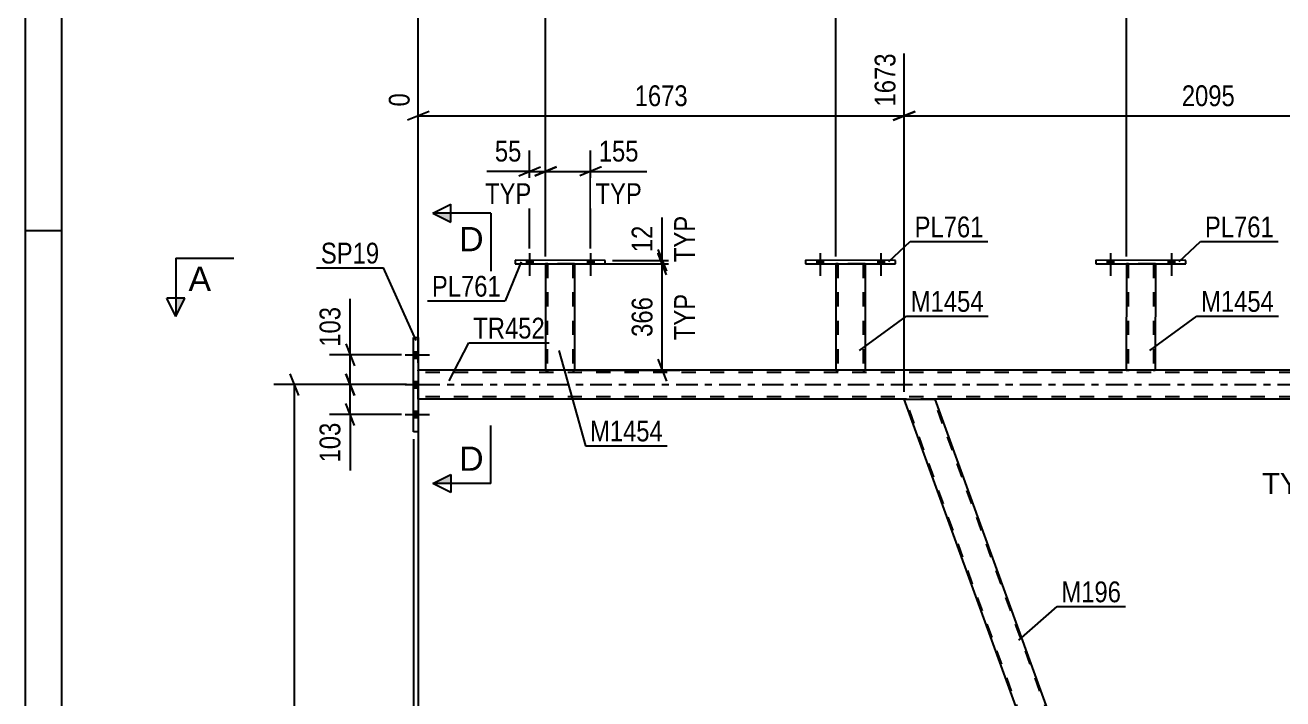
# Model space of a CAD drawing. Header units: millimetres. Extents: x 0 to 841, y 0 to 594.
# Drawn here: x 0 to 173.3, y 382.6 to 475.3 of the extents above; entities that cross this region are included whole.
import ezdxf

# ---------------------------------------------------------------- set-up
doc = ezdxf.new("R2010")
doc.units = ezdxf.units.MM
doc.linetypes.add('DXK_LINE_DOT2', pattern=[3.9198, 1.9599, -1.9599])
doc.linetypes.add('DXK_LINE_DOT3', pattern=[5.9187, 2.979, -0.9799, 0.9799, -0.9799])
doc.styles.add('Arial', font='ARIAL.TTF', dxfattribs={"height": 0.2})
doc.styles.add('Arial Narrow', font='ARIALN.TTF', dxfattribs={"height": 0.2})

# ---------------------------------------------------------------- blocks, each defined once
blk = doc.blocks.new('Unknown-318889209-1133')
at = {"color": 5, "linetype": 'Continuous'}
for p, q in [((0, 594), (0, 0)), ((5, 589), (5, 5)), ((5, 447), (0, 447))]:
    blk.add_line(p, q, dxfattribs=at)
blk = doc.blocks.new('Part-318889209-3232 - 3132')
at = {"color": 2, "linetype": 'Continuous'}
for p, q in [((67.5, 442.93), (67.5, 442.45)), ((79.9, 442.92), (67.5, 442.93)), ((67.5, 442.45), (79.9, 442.44)), ((79.9, 442.44), (79.9, 442.92))]:
    blk.add_line(p, q, dxfattribs=at)
blk = doc.blocks.new('Part-318889209-3237 - 3132')
at = {"color": 2, "linetype": 'Continuous'}
for p, q in [((71.7, 442.45), (71.69, 427.81)), ((75.7, 442.45), (75.69, 427.81)), ((71.73, 427.81), (71.69, 427.81)), ((71.83, 427.81), (71.73, 427.81)), ((71.99, 427.81), (71.83, 427.81)), ((75.39, 427.81), (71.99, 427.81)), ((75.55, 427.81), (75.39, 427.81)), ((75.65, 427.81), (75.55, 427.81)), ((75.69, 427.81), (75.65, 427.81))]:
    blk.add_line(p, q, dxfattribs=at)
at = {"color": 7, "linetype": 'DXK_LINE_DOT2'}
for p, q in [((71.7, 442.45), (71.7, 442.45)), ((71.7, 442.45), (71.7, 442.45)), ((71.7, 442.45), (71.7, 442.45)), ((71.73, 442.45), (71.7, 442.45)), ((71.7, 442.45), (71.73, 442.45)), ((71.84, 442.45), (71.73, 442.45)), ((71.73, 442.45), (71.84, 442.45)), ((71.99, 442.45), (71.84, 442.45)), ((71.84, 442.45), (71.99, 442.45)), ((71.94, 442.45), (71.93, 427.81)), ((71.94, 442.45), (71.94, 442.45)), ((71.95, 442.45), (71.94, 442.45)), ((71.94, 442.45), (71.95, 442.45)), ((72.01, 442.45), (71.95, 442.45)), ((71.95, 442.45), (72.01, 442.45)), ((75.4, 442.45), (71.99, 442.45)), ((75.4, 442.45), (71.99, 442.45)), ((75.31, 442.45), (72.01, 442.45)), ((72.01, 442.45), (72.08, 442.45)), ((75.39, 442.45), (72.08, 442.45)), ((75.39, 442.45), (75.31, 442.45)), ((75.44, 442.45), (75.39, 442.45)), ((75.39, 442.45), (75.44, 442.45)), ((75.4, 442.45), (75.56, 442.45)), ((75.56, 442.45), (75.4, 442.45)), ((75.46, 442.45), (75.44, 442.45)), ((75.44, 442.45), (75.46, 442.45)), ((75.46, 442.45), (75.45, 427.81)), ((75.46, 442.45), (75.46, 442.45)), ((75.56, 442.45), (75.66, 442.45)), ((75.66, 442.45), (75.56, 442.45)), ((75.66, 442.45), (75.7, 442.45)), ((75.7, 442.45), (75.66, 442.45)), ((75.7, 442.45), (75.7, 442.45)), ((75.7, 442.45), (75.7, 442.45)), ((75.7, 442.45), (75.7, 442.45)), ((71.69, 427.81), (71.73, 427.81)), ((71.73, 427.81), (71.83, 427.81)), ((71.83, 427.81), (71.99, 427.81)), ((71.95, 427.81), (71.93, 427.81)), ((71.93, 427.81), (71.95, 427.81)), ((72, 427.81), (71.95, 427.81)), ((71.95, 427.81), (71.99, 427.81)), ((75.39, 427.81), (71.99, 427.81)), ((71.99, 427.81), (72, 427.81)), ((75.3, 427.81), (72, 427.81)), ((72, 427.81), (72.08, 427.81)), ((75.38, 427.81), (72.08, 427.81)), ((75.38, 427.81), (75.3, 427.81)), ((75.43, 427.81), (75.38, 427.81)), ((75.38, 427.81), (75.43, 427.81)), ((75.39, 427.81), (75.55, 427.81)), ((75.45, 427.81), (75.43, 427.81)), ((75.43, 427.81), (75.45, 427.81)), ((75.55, 427.81), (75.65, 427.81)), ((75.65, 427.81), (75.69, 427.81))]:
    blk.add_line(p, q, dxfattribs=at)
blk = doc.blocks.new('Part-318889209-3290 - 3132')
at = {"color": 2, "linetype": 'Continuous'}
for p, q in [((165.21, 302.59), (121.09, 423.81)), ((121.09, 423.81), (125.34, 423.81)), ((168.22, 306.01), (125.34, 423.81))]:
    blk.add_line(p, q, dxfattribs=at)
at = {"color": 7, "linetype": 'DXK_LINE_DOT2'}
for p, q in [((165.38, 302.59), (121.26, 423.81)), ((169.29, 302.59), (125.17, 423.81)), ((169.46, 302.59), (168.22, 306.01)), ((165.21, 302.59), (169.46, 302.59))]:
    blk.add_line(p, q, dxfattribs=at)
blk = doc.blocks.new('Bolt-318889209-3420 - 3132')
at = {"linetype": 'Continuous'}
for points in [[(69.06, 442.45), (69.94, 442.45), (69.94, 442.93), (69.06, 442.93)], [(77.46, 442.45), (78.34, 442.45), (78.34, 442.93), (77.46, 442.93)]]:
    blk.add_hatch(color=1, dxfattribs=at).paths.add_polyline_path(points)
at = {"color": 1, "linetype": 'Continuous'}
for p, q in [((69.5, 443.93), (69.5, 440.81)), ((77.9, 443.93), (77.9, 440.81)), ((69.06, 442.93), (69.06, 442.45)), ((69.94, 442.93), (69.94, 442.45)), ((77.46, 442.93), (77.46, 442.45)), ((78.34, 442.93), (78.34, 442.45))]:
    blk.add_line(p, q, dxfattribs=at)
blk = doc.blocks.new('Bolt-318889209-3734 - 3132')
at = {"linetype": 'Continuous'}
for points in [[(109.06, 442.45), (109.94, 442.45), (109.94, 442.93), (109.06, 442.93)], [(117.46, 442.45), (118.34, 442.45), (118.34, 442.93), (117.46, 442.93)]]:
    blk.add_hatch(color=1, dxfattribs=at).paths.add_polyline_path(points)
at = {"color": 1, "linetype": 'Continuous'}
for p, q in [((109.5, 443.93), (109.5, 440.81)), ((117.9, 443.93), (117.9, 440.81)), ((109.06, 442.93), (109.06, 442.45)), ((109.94, 442.93), (109.94, 442.45)), ((117.46, 442.93), (117.46, 442.45)), ((118.34, 442.93), (118.34, 442.45))]:
    blk.add_line(p, q, dxfattribs=at)
blk = doc.blocks.new('Bolt-318889209-3340 - 3132')
at = {"linetype": 'Continuous'}
for points in [[(149.06, 442.45), (149.94, 442.45), (149.94, 442.93), (149.06, 442.93)], [(157.46, 442.45), (158.34, 442.45), (158.34, 442.93), (157.46, 442.93)]]:
    blk.add_hatch(color=1, dxfattribs=at).paths.add_polyline_path(points)
at = {"color": 1, "linetype": 'Continuous'}
for p, q in [((149.5, 443.93), (149.5, 440.81)), ((157.9, 443.93), (157.9, 440.81)), ((149.06, 442.93), (149.06, 442.45)), ((149.94, 442.93), (149.94, 442.45)), ((157.46, 442.93), (157.46, 442.45)), ((158.34, 442.93), (158.34, 442.45))]:
    blk.add_line(p, q, dxfattribs=at)
blk = doc.blocks.new('Bolt-318889209-3407 - 3132')
at = {"linetype": 'Continuous'}
for points in [[(54.16, 429.47), (54.16, 430.35), (53.52, 430.35), (53.52, 429.47)], [(54.16, 429.47), (54.16, 430.35), (53.52, 430.35), (53.52, 429.47)], [(54.16, 429.47), (54.16, 430.35), (53.52, 430.35), (53.52, 429.47)], [(54.16, 425.37), (54.16, 426.25), (53.52, 426.25), (53.52, 425.37)], [(54.16, 425.37), (54.16, 426.25), (53.52, 426.25), (53.52, 425.37)], [(54.16, 421.27), (54.16, 422.15), (53.52, 422.15), (53.52, 421.27)], [(54.16, 421.27), (54.16, 422.15), (53.52, 422.15), (53.52, 421.27)], [(54.16, 421.27), (54.16, 422.15), (53.52, 422.15), (53.52, 421.27)]]:
    blk.add_hatch(color=1, dxfattribs=at).paths.add_polyline_path(points)
at = {"color": 1, "linetype": 'Continuous'}
for p, q in [((52.36, 429.91), (55.68, 429.91)), ((52.36, 429.91), (55.68, 429.91)), ((52.36, 429.91), (55.68, 429.91)), ((53.52, 430.35), (54.16, 430.35)), ((53.52, 430.35), (54.16, 430.35)), ((53.52, 430.35), (54.16, 430.35)), ((53.52, 429.47), (54.16, 429.47)), ((53.52, 429.47), (54.16, 429.47)), ((53.52, 429.47), (54.16, 429.47)), ((53.52, 426.25), (54.16, 426.25)), ((53.52, 426.25), (54.16, 426.25)), ((52.36, 425.81), (55.68, 425.81)), ((52.36, 425.81), (55.68, 425.81)), ((53.52, 425.37), (54.16, 425.37)), ((53.52, 425.37), (54.16, 425.37)), ((52.36, 421.71), (55.68, 421.71)), ((52.36, 421.71), (55.68, 421.71)), ((52.36, 421.71), (55.68, 421.71)), ((53.52, 422.15), (54.16, 422.15)), ((53.52, 422.15), (54.16, 422.15)), ((53.52, 422.15), (54.16, 422.15)), ((53.52, 421.27), (54.16, 421.27)), ((53.52, 421.27), (54.16, 421.27)), ((53.52, 421.27), (54.16, 421.27))]:
    blk.add_line(p, q, dxfattribs=at)
blk = doc.blocks.new('Part-318889209-3418 - 3132')
at = {"color": 2, "linetype": 'Continuous'}
for p, q in [((147.5, 442.93), (147.5, 442.45)), ((159.9, 442.92), (147.5, 442.93)), ((147.5, 442.45), (159.9, 442.44)), ((159.9, 442.44), (159.9, 442.92))]:
    blk.add_line(p, q, dxfattribs=at)
blk = doc.blocks.new('Bolt-318889209-3419 - 3132')
at = {"linetype": 'Continuous'}
for points in [[(69.06, 442.45), (69.94, 442.45), (69.94, 442.93), (69.06, 442.93)], [(77.46, 442.45), (78.34, 442.45), (78.34, 442.93), (77.46, 442.93)]]:
    blk.add_hatch(color=1, dxfattribs=at).paths.add_polyline_path(points)
at = {"color": 1, "linetype": 'Continuous'}
for p, q in [((69.5, 443.93), (69.5, 440.81)), ((77.9, 443.93), (77.9, 440.81)), ((69.06, 442.93), (69.06, 442.45)), ((69.94, 442.93), (69.94, 442.45)), ((77.46, 442.93), (77.46, 442.45)), ((78.34, 442.93), (78.34, 442.45))]:
    blk.add_line(p, q, dxfattribs=at)
blk = doc.blocks.new('Bolt-318889209-3421 - 3132')
at = {"linetype": 'Continuous'}
for points in [[(149.06, 442.45), (149.94, 442.45), (149.94, 442.93), (149.06, 442.93)], [(157.46, 442.45), (158.34, 442.45), (158.34, 442.93), (157.46, 442.93)]]:
    blk.add_hatch(color=1, dxfattribs=at).paths.add_polyline_path(points)
at = {"color": 1, "linetype": 'Continuous'}
for p, q in [((149.5, 443.93), (149.5, 440.81)), ((157.9, 443.93), (157.9, 440.81)), ((149.06, 442.93), (149.06, 442.45)), ((149.94, 442.93), (149.94, 442.45)), ((157.46, 442.93), (157.46, 442.45)), ((158.34, 442.93), (158.34, 442.45))]:
    blk.add_line(p, q, dxfattribs=at)
blk = doc.blocks.new('Part-318889209-3449 - 3132')
at = {"color": 2, "linetype": 'Continuous'}
for p, q in [((53.52, 419.31), (53.52, 432.31)), ((53.52, 432.31), (54.16, 432.31)), ((54.16, 432.31), (54.16, 419.31)), ((54.16, 419.31), (53.52, 419.31))]:
    blk.add_line(p, q, dxfattribs=at)
blk = doc.blocks.new('Part-318889209-3541 - 3132')
at = {"color": 2, "linetype": 'Continuous'}
for p, q in [((151.7, 442.45), (151.69, 427.81)), ((155.7, 442.45), (155.69, 427.81)), ((151.73, 427.81), (151.69, 427.81)), ((151.83, 427.81), (151.73, 427.81)), ((151.99, 427.81), (151.83, 427.81)), ((155.4, 427.81), (151.99, 427.81)), ((155.55, 427.81), (155.4, 427.81)), ((155.66, 427.81), (155.55, 427.81)), ((155.69, 427.81), (155.66, 427.81))]:
    blk.add_line(p, q, dxfattribs=at)
at = {"color": 7, "linetype": 'DXK_LINE_DOT2'}
for p, q in [((151.7, 442.45), (151.7, 442.45)), ((151.7, 442.45), (151.7, 442.45)), ((151.7, 442.45), (151.7, 442.45)), ((151.73, 442.45), (151.7, 442.45)), ((151.7, 442.45), (151.73, 442.45)), ((151.84, 442.45), (151.73, 442.45)), ((151.73, 442.45), (151.84, 442.45)), ((151.99, 442.45), (151.84, 442.45)), ((151.84, 442.45), (151.99, 442.45)), ((151.94, 442.45), (151.93, 427.81)), ((151.94, 442.45), (151.94, 442.45)), ((151.96, 442.45), (151.94, 442.45)), ((151.94, 442.45), (151.96, 442.45)), ((152.01, 442.45), (151.96, 442.45)), ((151.96, 442.45), (152.01, 442.45)), ((155.4, 442.45), (151.99, 442.45)), ((155.4, 442.45), (151.99, 442.45)), ((155.31, 442.45), (152.01, 442.45)), ((152.01, 442.45), (152.08, 442.45)), ((155.39, 442.45), (152.08, 442.45)), ((155.39, 442.45), (155.31, 442.45)), ((155.44, 442.45), (155.39, 442.45)), ((155.39, 442.45), (155.44, 442.45)), ((155.4, 442.45), (155.56, 442.45)), ((155.56, 442.45), (155.4, 442.45)), ((155.46, 442.45), (155.44, 442.45)), ((155.44, 442.45), (155.46, 442.45)), ((155.46, 442.45), (155.45, 427.81)), ((155.46, 442.45), (155.46, 442.45)), ((155.56, 442.45), (155.66, 442.45)), ((155.66, 442.45), (155.56, 442.45)), ((155.66, 442.45), (155.7, 442.45)), ((155.7, 442.45), (155.66, 442.45)), ((155.7, 442.45), (155.7, 442.45)), ((155.7, 442.45), (155.7, 442.45)), ((155.7, 442.45), (155.7, 442.45)), ((151.69, 427.81), (151.73, 427.81)), ((151.73, 427.81), (151.83, 427.81)), ((151.83, 427.81), (151.99, 427.81)), ((151.95, 427.81), (151.93, 427.81)), ((151.93, 427.81), (151.95, 427.81)), ((152, 427.81), (151.95, 427.81)), ((151.95, 427.81), (152, 427.81)), ((155.4, 427.81), (151.99, 427.81)), ((155.3, 427.81), (152, 427.81)), ((152, 427.81), (152.08, 427.81)), ((155.43, 427.81), (152.08, 427.81)), ((155.38, 427.81), (155.3, 427.81)), ((155.43, 427.81), (155.38, 427.81)), ((155.4, 427.81), (155.55, 427.81)), ((155.45, 427.81), (155.43, 427.81)), ((155.43, 427.81), (155.45, 427.81)), ((155.55, 427.81), (155.66, 427.81)), ((155.66, 427.81), (155.69, 427.81))]:
    blk.add_line(p, q, dxfattribs=at)
blk = doc.blocks.new('Part-318889209-3574 - 3132')
at = {"color": 2, "linetype": 'Continuous'}
for p, q in [((204.9, 423.81), (168.2, 306.06)), ((206.22, 423.81), (204.9, 423.81)), ((207.75, 419.61), (206.22, 423.81)), ((171.31, 302.59), (207.77, 419.56)), ((169.46, 302.59), (168.22, 306.01))]:
    blk.add_line(p, q, dxfattribs=at)
at = {"color": 7, "linetype": 'DXK_LINE_DOT2'}
for p, q in [((168.34, 305.69), (205.16, 423.81)), ((171.06, 302.59), (207.63, 419.93)), ((207.77, 419.56), (207.75, 419.61)), ((207.77, 419.56), (207.75, 419.61)), ((168.22, 306.01), (168.2, 306.06)), ((169.46, 302.59), (171.31, 302.59))]:
    blk.add_line(p, q, dxfattribs=at)
blk = doc.blocks.new('Part-318889209-3690 - 3132')
at = {"color": 2, "linetype": 'Continuous'}
for p, q in [((71.69, 427.81), (54.16, 427.81)), ((111.7, 427.81), (75.69, 427.81)), ((151.69, 427.81), (115.7, 427.81)), ((191.7, 427.81), (155.69, 427.81)), ((121.09, 423.81), (54.16, 423.81)), ((204.9, 423.81), (125.34, 423.81))]:
    blk.add_line(p, q, dxfattribs=at)
at = {"color": 7, "linetype": 'DXK_LINE_DOT2'}
for p, q in [((54.16, 423.81), (54.16, 427.81)), ((774.43, 427.49), (54.16, 427.49)), ((75.69, 427.81), (71.69, 427.81)), ((115.7, 427.81), (111.7, 427.81)), ((155.69, 427.81), (151.69, 427.81)), ((774.43, 424.13), (54.16, 424.13)), ((125.34, 423.81), (121.09, 423.81))]:
    blk.add_line(p, q, dxfattribs=at)
at = {"color": 7, "linetype": 'DXK_LINE_DOT3'}
blk.add_line((54.16, 425.81), (774.43, 425.81), dxfattribs=at)
blk = doc.blocks.new('Part-318889209-3728 - 3132')
at = {"color": 2, "linetype": 'Continuous'}
for p, q in [((111.7, 442.45), (111.7, 427.81)), ((115.7, 442.45), (115.7, 427.81)), ((111.73, 427.81), (111.7, 427.81)), ((111.84, 427.81), (111.73, 427.81)), ((111.99, 427.81), (111.84, 427.81)), ((115.4, 427.81), (111.99, 427.81)), ((115.56, 427.81), (115.4, 427.81)), ((115.66, 427.81), (115.56, 427.81)), ((115.7, 427.81), (115.66, 427.81))]:
    blk.add_line(p, q, dxfattribs=at)
at = {"color": 7, "linetype": 'DXK_LINE_DOT2'}
for p, q in [((111.7, 442.45), (111.7, 442.45)), ((111.7, 442.45), (111.7, 442.45)), ((111.7, 442.45), (111.7, 442.45)), ((111.74, 442.45), (111.7, 442.45)), ((111.7, 442.45), (111.74, 442.45)), ((111.84, 442.45), (111.74, 442.45)), ((111.74, 442.45), (111.84, 442.45)), ((112, 442.45), (111.84, 442.45)), ((111.84, 442.45), (112, 442.45)), ((111.94, 442.45), (111.94, 442.45)), ((111.94, 442.45), (111.94, 427.81)), ((111.96, 442.45), (111.94, 442.45)), ((111.94, 442.45), (111.96, 442.45)), ((112.01, 442.45), (111.96, 442.45)), ((111.96, 442.45), (112.01, 442.45)), ((115.41, 442.45), (112, 442.45)), ((115.41, 442.45), (112, 442.45)), ((115.31, 442.45), (112.01, 442.45)), ((112.01, 442.45), (112.09, 442.45)), ((115.39, 442.45), (112.09, 442.45)), ((115.39, 442.45), (115.31, 442.45)), ((115.44, 442.45), (115.39, 442.45)), ((115.39, 442.45), (115.44, 442.45)), ((115.41, 442.45), (115.56, 442.45)), ((115.56, 442.45), (115.41, 442.45)), ((115.46, 442.45), (115.44, 442.45)), ((115.44, 442.45), (115.46, 442.45)), ((115.46, 442.45), (115.46, 442.45)), ((115.46, 442.45), (115.46, 427.81)), ((115.56, 442.45), (115.67, 442.45)), ((115.67, 442.45), (115.56, 442.45)), ((115.67, 442.45), (115.7, 442.45)), ((115.7, 442.45), (115.67, 442.45)), ((115.7, 442.45), (115.7, 442.45)), ((115.7, 442.45), (115.7, 442.45)), ((115.7, 442.45), (115.7, 442.45)), ((111.7, 427.81), (111.73, 427.81)), ((111.73, 427.81), (111.84, 427.81)), ((111.84, 427.81), (111.99, 427.81)), ((111.96, 427.81), (111.94, 427.81)), ((111.94, 427.81), (111.96, 427.81)), ((112.01, 427.81), (111.96, 427.81)), ((111.96, 427.81), (112.01, 427.81)), ((115.4, 427.81), (111.99, 427.81)), ((115.31, 427.81), (112.01, 427.81)), ((112.01, 427.81), (112.09, 427.81)), ((115.44, 427.81), (112.09, 427.81)), ((115.39, 427.81), (115.31, 427.81)), ((115.44, 427.81), (115.39, 427.81)), ((115.4, 427.81), (115.56, 427.81)), ((115.46, 427.81), (115.44, 427.81)), ((115.44, 427.81), (115.46, 427.81)), ((115.56, 427.81), (115.66, 427.81)), ((115.66, 427.81), (115.7, 427.81))]:
    blk.add_line(p, q, dxfattribs=at)
blk = doc.blocks.new('Part-318889209-3733 - 3132')
at = {"color": 2, "linetype": 'Continuous'}
for p, q in [((107.5, 442.93), (107.5, 442.45)), ((119.9, 442.92), (107.5, 442.93)), ((107.5, 442.45), (119.9, 442.44)), ((119.9, 442.44), (119.9, 442.92))]:
    blk.add_line(p, q, dxfattribs=at)
blk = doc.blocks.new('Bolt-318889209-3735 - 3132')
at = {"linetype": 'Continuous'}
for points in [[(109.06, 442.45), (109.94, 442.45), (109.94, 442.93), (109.06, 442.93)], [(117.46, 442.45), (118.34, 442.45), (118.34, 442.93), (117.46, 442.93)]]:
    blk.add_hatch(color=1, dxfattribs=at).paths.add_polyline_path(points)
at = {"color": 1, "linetype": 'Continuous'}
for p, q in [((109.5, 443.93), (109.5, 440.81)), ((117.9, 443.93), (117.9, 440.81)), ((109.06, 442.93), (109.06, 442.45)), ((109.94, 442.93), (109.94, 442.45)), ((117.46, 442.93), (117.46, 442.45)), ((118.34, 442.93), (118.34, 442.45))]:
    blk.add_line(p, q, dxfattribs=at)
blk = doc.blocks.new('StraightDimension-318889209-4524 - 3132')
at = {"color": 7, "linetype": 'Continuous'}
for p, q in [((54.16, 422.81), (54.16, 364.19)), ((99.74, 303.59), (99.74, 369.44)), ((55.66, 367.19), (52.66, 365.99)), ((54.16, 366.59), (99.74, 366.59)), ((98.24, 365.99), (101.24, 367.19))]:
    blk.add_line(p, q, dxfattribs=at)
at = {"color": 0}
blk.add_wipeout([(81.21, 367.34), (81.21, 371.54), (72.69, 371.54), (72.69, 367.34)], dxfattribs=at)
at = {"color": 3, "style": 'Arial Narrow'}
blk.add_text('1139', height=2.863, dxfattribs=at).set_placement((73.29, 367.94))
blk = doc.blocks.new('StraightDimension-318889209-19244 - 3132')
at = {"color": 7, "linetype": 'Continuous'}
for p, q in [((111.7, 443.45), (111.7, 489.32)), ((71.7, 443.45), (71.7, 487.49)), ((73.2, 481.3), (70.2, 480.1)), ((71.7, 480.7), (111.7, 480.7)), ((110.2, 480.1), (113.2, 481.3))]:
    blk.add_line(p, q, dxfattribs=at)
at = {"color": 0, "linetype": 'Continuous'}
blk.add_wipeout([(111.1, 489.92), (106.9, 489.92), (106.9, 481.4), (111.1, 481.4)], dxfattribs=at)
at = {"color": 0}
blk.add_wipeout([(95.96, 481.45), (95.96, 485.65), (87.44, 485.65), (87.44, 481.45)], dxfattribs=at)
at = {"color": 3, "linetype": 'Continuous', "style": 'Arial Narrow'}
blk.add_text('1439', height=2.863, rotation=90.0002, dxfattribs=at).set_placement((110.5, 482))
at = {"color": 3, "style": 'Arial Narrow'}
blk.add_text('1000', height=2.863, dxfattribs=at).set_placement((88.04, 482.05))
blk = doc.blocks.new('StraightDimension-318889209-19242 - 3132')
at = {"color": 7, "linetype": 'Continuous'}
for p, q in [((151.7, 443.45), (151.7, 489.32)), ((191.7, 443.45), (191.7, 489.32)), ((153.2, 481.3), (150.2, 480.1)), ((151.7, 480.7), (191.7, 480.7)), ((190.2, 480.1), (193.2, 481.3))]:
    blk.add_line(p, q, dxfattribs=at)
at = {"color": 0, "linetype": 'Continuous'}
blk.add_wipeout([(191.1, 489.92), (186.9, 489.92), (186.9, 481.4), (191.1, 481.4)], dxfattribs=at)
at = {"color": 0}
blk.add_wipeout([(175.96, 481.45), (175.96, 485.65), (167.44, 485.65), (167.44, 481.45)], dxfattribs=at)
at = {"color": 3, "linetype": 'Continuous', "style": 'Arial Narrow'}
blk.add_text('3438', height=2.863, rotation=90.0002, dxfattribs=at).set_placement((190.5, 482))
at = {"color": 3, "style": 'Arial Narrow'}
blk.add_text('1000', height=2.863, dxfattribs=at).set_placement((168.04, 482.05))
blk = doc.blocks.new('StraightDimension-318889209-4553 - 3132')
at = {"color": 7, "linetype": 'Continuous'}
for p, q in [((88.37, 440.95), (87.17, 443.95)), ((76.7, 442.45), (90.17, 442.45)), ((87.77, 427.81), (87.77, 442.45)), ((87.17, 429.31), (88.37, 426.31)), ((76.69, 427.81), (90.17, 427.81))]:
    blk.add_line(p, q, dxfattribs=at)
at = {"color": 0, "linetype": 'Continuous'}
blk.add_wipeout([(92.87, 438.92), (88.67, 438.92), (88.67, 431.33), (92.87, 431.33)], dxfattribs=at)
at = {"color": 3, "linetype": 'Continuous', "style": 'Arial Narrow'}
blk.add_text('TYP', height=2.863, rotation=90.0002, dxfattribs=at).set_placement((92.27, 431.93))
at = {"color": 0}
blk.add_wipeout([(87.02, 438.47), (82.82, 438.47), (82.82, 431.79), (87.02, 431.79)], dxfattribs=at)
at = {"color": 3, "style": 'Arial Narrow'}
blk.add_text('366', height=2.863, rotation=90.0002, dxfattribs=at).set_placement((86.42, 432.39))
blk = doc.blocks.new('StraightDimension-318889209-4735 - 3132')
at = {"color": 7, "linetype": 'Continuous'}
for p, q in [((51.86, 429.91), (41.92, 429.91)), ((44.17, 431.41), (45.37, 428.41)), ((44.77, 425.81), (44.77, 429.91)), ((45.37, 424.31), (44.17, 427.31)), ((51.86, 425.81), (41.92, 425.81))]:
    blk.add_line(p, q, dxfattribs=at)
at = {"color": 0}
blk.add_wipeout([(44.02, 437.12), (39.82, 437.12), (39.82, 430.43), (44.02, 430.43)], dxfattribs=at)
at = {"color": 7, "linetype": 'Continuous'}
blk.add_line((44.77, 429.91), (44.77, 437.64), dxfattribs=at)
blk.add_line((44.77, 429.91), (44.77, 437.64), dxfattribs=at)
at = {"color": 3, "style": 'Arial Narrow'}
blk.add_text('103', height=2.863, rotation=90.0002, dxfattribs=at).set_placement((43.42, 431.03))
blk = doc.blocks.new('StraightDimension-318889209-19245 - 3132')
at = {"color": 7, "linetype": 'Continuous'}
for p, q in [((71.7, 443.45), (71.7, 487.49)), ((54.16, 428.81), (54.16, 483.83)), ((55.66, 481.3), (52.66, 480.1)), ((54.16, 480.7), (71.7, 480.7)), ((70.2, 480.1), (73.2, 481.3))]:
    blk.add_line(p, q, dxfattribs=at)
at = {"color": 0}
blk.add_wipeout([(66.27, 481.45), (66.27, 485.65), (59.59, 485.65), (59.59, 481.45)], dxfattribs=at)
at = {"color": 0, "linetype": 'Continuous'}
blk.add_wipeout([(53.56, 484.43), (49.36, 484.43), (49.36, 481.4), (53.56, 481.4)], dxfattribs=at)
at = {"color": 3, "linetype": 'Continuous', "style": 'Arial Narrow'}
blk.add_text('0', height=2.86, rotation=90.0002, dxfattribs=at).set_placement((52.96, 482))
at = {"color": 3, "style": 'Arial Narrow'}
blk.add_text('438', height=2.863, dxfattribs=at).set_placement((60.19, 482.05))
at = {"color": 0, "linetype": 'Continuous'}
blk.add_wipeout([(71.1, 488.09), (66.9, 488.09), (66.9, 481.4), (71.1, 481.4)], dxfattribs=at)
at = {"color": 3, "linetype": 'Continuous', "style": 'Arial Narrow'}
blk.add_text('438', height=2.863, rotation=90.0002, dxfattribs=at).set_placement((70.5, 482))
blk = doc.blocks.new('StraightDimension-318889209-4745 - 3132')
at = {"color": 7, "linetype": 'Continuous'}
for p, q in [((44.17, 427.31), (45.37, 424.31)), ((51.86, 425.81), (41.92, 425.81)), ((44.77, 421.71), (44.77, 425.81)), ((45.37, 420.21), (44.17, 423.21)), ((51.86, 421.71), (41.92, 421.71))]:
    blk.add_line(p, q, dxfattribs=at)
at = {"color": 0}
blk.add_wipeout([(44.02, 421.18), (39.82, 421.18), (39.82, 414.5), (44.02, 414.5)], dxfattribs=at)
at = {"color": 7, "linetype": 'Continuous'}
blk.add_line((44.77, 421.71), (44.77, 413.97), dxfattribs=at)
blk.add_line((44.77, 421.71), (44.77, 413.97), dxfattribs=at)
at = {"color": 3, "style": 'Arial Narrow'}
blk.add_text('103', height=2.863, rotation=90.0002, dxfattribs=at).set_placement((43.42, 415.1))
blk = doc.blocks.new('StraightDimension-318889209-19243 - 3132')
at = {"color": 7, "linetype": 'Continuous'}
for p, q in [((111.7, 443.45), (111.7, 489.32)), ((151.7, 443.45), (151.7, 489.32)), ((113.2, 481.3), (110.2, 480.1)), ((111.7, 480.7), (151.7, 480.7)), ((150.2, 480.1), (153.2, 481.3))]:
    blk.add_line(p, q, dxfattribs=at)
at = {"color": 0, "linetype": 'Continuous'}
blk.add_wipeout([(151.1, 489.92), (146.9, 489.92), (146.9, 481.4), (151.1, 481.4)], dxfattribs=at)
at = {"color": 0}
blk.add_wipeout([(135.96, 481.45), (135.96, 485.65), (127.44, 485.65), (127.44, 481.45)], dxfattribs=at)
at = {"color": 3, "linetype": 'Continuous', "style": 'Arial Narrow'}
blk.add_text('2438', height=2.863, rotation=90.0002, dxfattribs=at).set_placement((150.5, 482))
at = {"color": 3, "style": 'Arial Narrow'}
blk.add_text('1000', height=2.863, dxfattribs=at).set_placement((128.04, 482.05))
blk = doc.blocks.new('StraightDimension-318889209-19442 - 3132')
at = {"color": 7, "linetype": 'Continuous'}
for p, q in [((121.09, 424.81), (121.09, 471.42)), ((54.16, 428.81), (54.16, 465.94)), ((55.66, 463.41), (52.66, 462.21)), ((54.16, 462.81), (121.09, 462.81)), ((119.59, 462.21), (122.59, 463.41))]:
    blk.add_line(p, q, dxfattribs=at)
at = {"color": 0, "linetype": 'Continuous'}
for points in [[(120.49, 472.02), (116.29, 472.02), (116.29, 463.51), (120.49, 463.51)], [(53.56, 466.54), (49.36, 466.54), (49.36, 463.51), (53.56, 463.51)]]:
    blk.add_wipeout(points, dxfattribs=at)
at = {"color": 0}
blk.add_wipeout([(91.88, 463.56), (91.88, 467.76), (83.37, 467.76), (83.37, 463.56)], dxfattribs=at)
at = {"color": 3, "linetype": 'Continuous', "style": 'Arial Narrow'}
for s, height, p in [('1673', 2.863, (119.89, 464.11)), ('0', 2.86, (52.96, 464.11))]:
    blk.add_text(s, height=height, rotation=90.0002, dxfattribs=at).set_placement(p)
at = {"color": 3, "style": 'Arial Narrow'}
blk.add_text('1673', height=2.863, dxfattribs=at).set_placement((83.97, 464.16))
blk = doc.blocks.new('StraightDimension-318889209-4220 - 3132')
at = {"color": 7, "linetype": 'Continuous'}
for p, q in [((37.71, 424.31), (36.51, 427.31)), ((52.52, 425.81), (34.26, 425.81)), ((37.11, 299.95), (37.11, 425.81)), ((98.74, 299.95), (34.26, 299.95)), ((36.51, 301.45), (37.71, 298.45))]:
    blk.add_line(p, q, dxfattribs=at)
at = {"color": 0}
blk.add_wipeout([(36.36, 367.13), (32.16, 367.13), (32.16, 358.62), (36.36, 358.62)], dxfattribs=at)
at = {"color": 3, "style": 'Arial Narrow'}
blk.add_text('3147', height=2.863, rotation=90.0002, dxfattribs=at).set_placement((35.76, 359.22))
blk = doc.blocks.new('StraightDimension-318889209-4481 - 3132')
at = {"color": 7, "linetype": 'Continuous'}
blk.add_line((53.52, 418.31), (53.52, 265.48), dxfattribs=at)
blk = doc.blocks.new('StraightDimension-318889209-4545 - 3132')
at = {"color": 7, "linetype": 'Continuous'}
for p, q in [((87.17, 444.42), (88.37, 441.42)), ((88.37, 440.95), (87.17, 443.95)), ((76.7, 442.45), (90.17, 442.45)), ((80.9, 442.92), (90.17, 442.92)), ((87.77, 442.45), (87.77, 442.92))]:
    blk.add_line(p, q, dxfattribs=at)
at = {"color": 0, "linetype": 'Continuous'}
blk.add_wipeout([(92.87, 449.67), (88.67, 449.67), (88.67, 442.08), (92.87, 442.08)], dxfattribs=at)
at = {"color": 0}
blk.add_wipeout([(87.02, 448.31), (82.82, 448.31), (82.82, 443.45), (87.02, 443.45)], dxfattribs=at)
at = {"color": 7, "linetype": 'Continuous'}
blk.add_line((87.77, 442.92), (87.77, 448.83), dxfattribs=at)
blk.add_line((87.77, 442.92), (87.77, 448.83), dxfattribs=at)
at = {"color": 3, "linetype": 'Continuous', "style": 'Arial Narrow'}
blk.add_text('TYP', height=2.863, rotation=90.0002, dxfattribs=at).set_placement((92.27, 442.68))
at = {"color": 3, "style": 'Arial Narrow'}
blk.add_text('12', height=2.863, rotation=90.0002, dxfattribs=at).set_placement((86.42, 444.05))
blk = doc.blocks.new('StraightDimension-318889209-18466 - 3132')
at = {"color": 7, "linetype": 'Continuous'}
for p, q in [((71.7, 443.45), (71.7, 458.03)), ((77.9, 444.54), (77.9, 458.03)), ((70.2, 454.58), (73.2, 455.78)), ((79.4, 455.78), (76.4, 454.58)), ((71.7, 455.18), (77.9, 455.18))]:
    blk.add_line(p, q, dxfattribs=at)
at = {"color": 0}
blk.add_wipeout([(85.11, 455.93), (85.11, 460.13), (78.42, 460.13), (78.42, 455.93)], dxfattribs=at)
at = {"color": 0, "linetype": 'Continuous'}
blk.add_wipeout([(85.56, 450.08), (85.56, 454.28), (77.97, 454.28), (77.97, 450.08)], dxfattribs=at)
at = {"color": 7, "linetype": 'Continuous'}
blk.add_line((77.9, 455.18), (85.63, 455.18), dxfattribs=at)
blk.add_line((77.9, 455.18), (85.63, 455.18), dxfattribs=at)
at = {"color": 3, "style": 'Arial Narrow'}
blk.add_text('155', height=2.863, dxfattribs=at).set_placement((79.02, 456.53))
at = {"color": 3, "linetype": 'Continuous', "style": 'Arial Narrow'}
blk.add_text('TYP', height=2.863, dxfattribs=at).set_placement((78.57, 450.68))
blk = doc.blocks.new('StraightDimension-318889209-18467 - 3132')
at = {"color": 7, "linetype": 'Continuous'}
for p, q in [((69.5, 444.56), (69.5, 458.03)), ((71.7, 443.45), (71.7, 458.03)), ((68, 454.58), (71, 455.78)), ((73.2, 455.78), (70.2, 454.58)), ((69.5, 455.18), (71.7, 455.18))]:
    blk.add_line(p, q, dxfattribs=at)
at = {"color": 0}
blk.add_wipeout([(68.97, 455.93), (68.97, 460.13), (64.11, 460.13), (64.11, 455.93)], dxfattribs=at)
at = {"color": 0, "linetype": 'Continuous'}
blk.add_wipeout([(70.34, 450.08), (70.34, 454.28), (62.75, 454.28), (62.75, 450.08)], dxfattribs=at)
at = {"color": 7, "linetype": 'Continuous'}
blk.add_line((69.5, 455.18), (63.59, 455.18), dxfattribs=at)
blk.add_line((69.5, 455.18), (63.59, 455.18), dxfattribs=at)
at = {"color": 3, "style": 'Arial Narrow'}
blk.add_text('55', height=2.863, dxfattribs=at).set_placement((64.71, 456.53))
at = {"color": 3, "linetype": 'Continuous', "style": 'Arial Narrow'}
blk.add_text('TYP', height=2.863, dxfattribs=at).set_placement((63.35, 450.68))
blk = doc.blocks.new('StraightDimension-318889209-19441 - 3132')
at = {"color": 7, "linetype": 'Continuous'}
for p, q in [((121.09, 424.81), (121.09, 471.42)), ((204.9, 424.81), (204.9, 471.42)), ((122.59, 463.41), (119.59, 462.21)), ((121.09, 462.81), (204.9, 462.81)), ((203.4, 462.21), (206.4, 463.41))]:
    blk.add_line(p, q, dxfattribs=at)
at = {"color": 0, "linetype": 'Continuous'}
blk.add_wipeout([(204.3, 472.02), (200.1, 472.02), (200.1, 463.51), (204.3, 463.51)], dxfattribs=at)
at = {"color": 0}
blk.add_wipeout([(167.25, 463.56), (167.25, 467.76), (158.74, 467.76), (158.74, 463.56)], dxfattribs=at)
at = {"color": 3, "linetype": 'Continuous', "style": 'Arial Narrow'}
blk.add_text('3769', height=2.863, rotation=90.0002, dxfattribs=at).set_placement((203.7, 464.11))
at = {"color": 3, "style": 'Arial Narrow'}
blk.add_text('2095', height=2.863, dxfattribs=at).set_placement((159.34, 464.16))
blk = doc.blocks.new('Mark-318889209-3414 - 3132')
at = {"color": 0}
blk.add_wipeout([(172.03, 446.1), (172.03, 449.1), (162.52, 449.1), (162.52, 446.1)], dxfattribs=at)
blk.add_wipeout([(172.03, 446.1), (172.03, 449.1), (162.52, 449.1), (162.52, 446.1)], dxfattribs=at)
at = {"color": 30, "linetype": 'Continuous'}
for p, q in [((158.98, 442.75), (161.92, 445.5)), ((161.92, 445.5), (172.63, 445.5))]:
    blk.add_line(p, q, dxfattribs=at)
at = {"color": 3, "style": 'Arial Narrow'}
blk.add_text('PL761', height=2.863, dxfattribs=at).set_placement((162.52, 446.1))
blk = doc.blocks.new('Mark-318889209-3233 - 3132')
at = {"color": 0}
blk.add_wipeout([(87.86, 418), (87.86, 421), (77.81, 421), (77.81, 418)], dxfattribs=at)
blk.add_wipeout([(87.86, 418), (87.86, 421), (77.81, 421), (77.81, 418)], dxfattribs=at)
at = {"color": 30, "linetype": 'Continuous'}
for p, q in [((73.5, 430.51), (77.21, 417.4)), ((77.21, 417.4), (88.46, 417.4))]:
    blk.add_line(p, q, dxfattribs=at)
at = {"color": 3, "style": 'Arial Narrow'}
blk.add_text('M1454', height=2.863, dxfattribs=at).set_placement((77.81, 418))
blk = doc.blocks.new('Mark-318889209-3228 - 3132')
at = {"color": 0}
blk.add_wipeout([(65.53, 437.93), (65.53, 440.93), (56.03, 440.93), (56.03, 437.93)], dxfattribs=at)
blk.add_wipeout([(65.53, 437.93), (65.53, 440.93), (56.03, 440.93), (56.03, 437.93)], dxfattribs=at)
at = {"color": 30, "linetype": 'Continuous'}
for p in [(68.35, 442.73), (55.43, 437.33)]:
    blk.add_line(p, (66.13, 437.33), dxfattribs=at)
at = {"color": 3, "style": 'Arial Narrow'}
blk.add_text('PL761', height=2.863, dxfattribs=at).set_placement((56.03, 437.93))
blk = doc.blocks.new('Mark-318889209-3286 - 3132')
at = {"color": 0}
blk.add_wipeout([(150.97, 395.85), (150.97, 398.85), (142.75, 398.85), (142.75, 395.85)], dxfattribs=at)
blk.add_wipeout([(150.97, 395.85), (150.97, 398.85), (142.75, 398.85), (142.75, 395.85)], dxfattribs=at)
at = {"color": 30, "linetype": 'Continuous'}
for p, q in [((136.9, 390.61), (142.15, 395.25)), ((142.15, 395.25), (151.57, 395.25))]:
    blk.add_line(p, q, dxfattribs=at)
at = {"color": 3, "style": 'Arial Narrow'}
blk.add_text('M196', height=2.863, dxfattribs=at).set_placement((142.75, 395.85))
blk = doc.blocks.new('Mark-318889209-3445 - 3132')
at = {"color": 0}
blk.add_wipeout([(48.78, 442.49), (48.78, 445.49), (40.74, 445.49), (40.74, 442.49)], dxfattribs=at)
blk.add_wipeout([(48.78, 442.49), (48.78, 445.49), (40.74, 445.49), (40.74, 442.49)], dxfattribs=at)
at = {"color": 30, "linetype": 'Continuous'}
for p in [(40.14, 441.89), (53.88, 431.87)]:
    blk.add_line(p, (49.38, 441.89), dxfattribs=at)
at = {"color": 3, "style": 'Arial Narrow'}
blk.add_text('SP19', height=2.863, dxfattribs=at).set_placement((40.74, 442.49))
blk = doc.blocks.new('Mark-318889209-3537 - 3132')
at = {"color": 0}
blk.add_wipeout([(172.04, 435.84), (172.04, 438.84), (161.99, 438.84), (161.99, 435.84)], dxfattribs=at)
blk.add_wipeout([(172.04, 435.84), (172.04, 438.84), (161.99, 438.84), (161.99, 435.84)], dxfattribs=at)
at = {"color": 30, "linetype": 'Continuous'}
for p, q in [((154.93, 430.5), (161.39, 435.24)), ((161.39, 435.24), (172.64, 435.24))]:
    blk.add_line(p, q, dxfattribs=at)
at = {"color": 3, "style": 'Arial Narrow'}
blk.add_text('M1454', height=2.863, dxfattribs=at).set_placement((161.99, 435.84))
blk = doc.blocks.new('Mark-318889209-3686 - 3132')
at = {"color": 0}
blk.add_wipeout([(71.59, 432.16), (71.59, 435.16), (61.73, 435.16), (61.73, 432.16)], dxfattribs=at)
blk.add_wipeout([(71.59, 432.16), (71.59, 435.16), (61.73, 435.16), (61.73, 432.16)], dxfattribs=at)
at = {"color": 30, "linetype": 'Continuous'}
for p, q in [((58.4, 426.33), (61.13, 431.56)), ((61.13, 431.56), (72.19, 431.56))]:
    blk.add_line(p, q, dxfattribs=at)
at = {"color": 3, "style": 'Arial Narrow'}
blk.add_text('TR452', height=2.863, dxfattribs=at).set_placement((61.73, 432.16))
blk = doc.blocks.new('Mark-318889209-3724 - 3132')
at = {"color": 0}
blk.add_wipeout([(132.05, 435.84), (132.05, 438.84), (122, 438.84), (122, 435.84)], dxfattribs=at)
blk.add_wipeout([(132.05, 435.84), (132.05, 438.84), (122, 438.84), (122, 435.84)], dxfattribs=at)
at = {"color": 30, "linetype": 'Continuous'}
for p, q in [((114.94, 430.5), (121.4, 435.24)), ((121.4, 435.24), (132.65, 435.24))]:
    blk.add_line(p, q, dxfattribs=at)
at = {"color": 3, "style": 'Arial Narrow'}
blk.add_text('M1454', height=2.863, dxfattribs=at).set_placement((122, 435.84))
blk = doc.blocks.new('Mark-318889209-3729 - 3132')
at = {"color": 0}
blk.add_wipeout([(132.03, 446.1), (132.03, 449.1), (122.53, 449.1), (122.53, 446.1)], dxfattribs=at)
blk.add_wipeout([(132.03, 446.1), (132.03, 449.1), (122.53, 449.1), (122.53, 446.1)], dxfattribs=at)
at = {"color": 30, "linetype": 'Continuous'}
for p, q in [((118.99, 442.75), (121.93, 445.5)), ((121.93, 445.5), (132.63, 445.5))]:
    blk.add_line(p, q, dxfattribs=at)
at = {"color": 3, "style": 'Arial Narrow'}
blk.add_text('PL761', height=2.863, dxfattribs=at).set_placement((122.53, 446.1))
blk = doc.blocks.new('SectionMark-318889209-4864 - 3132')
at = {"linetype": 'Continuous'}
for points in [[(58.66, 449.43), (58.66, 448.18), (56.16, 449.43)], [(58.66, 413.45), (58.66, 412.2), (56.16, 412.2)]]:
    blk.add_hatch(color=6, dxfattribs=at).paths.add_polyline_path(points)
at = {"color": 6, "linetype": 'Continuous'}
for p, q in [((56.16, 449.43), (58.66, 450.68)), ((58.66, 448.18), (58.66, 450.68)), ((64.16, 449.43), (56.16, 449.43)), ((56.16, 449.43), (58.66, 448.18)), ((64.16, 449.43), (64.16, 441.43)), ((64.16, 412.2), (64.16, 420.2)), ((56.16, 412.2), (58.66, 413.45)), ((58.66, 413.45), (58.66, 410.95)), ((64.16, 412.2), (56.16, 412.2)), ((58.66, 410.95), (56.16, 412.2))]:
    blk.add_line(p, q, dxfattribs=at)
at = {"color": 0, "linetype": 'Continuous'}
for points in [[(63.16, 444.18), (63.16, 447.68), (59.79, 447.68), (59.79, 444.18)], [(63.16, 413.95), (63.16, 417.45), (59.79, 417.45), (59.79, 413.95)]]:
    blk.add_wipeout(points, dxfattribs=at)
at = {"color": 3, "linetype": 'Continuous', "style": 'Arial'}
for p in [(59.79, 444.18), (59.79, 413.95)]:
    blk.add_text('D', height=3.34, dxfattribs=at).set_placement(p)
blk = doc.blocks.new('SectionMark-318889209-4894 - 3132')
at = {"linetype": 'Continuous'}
blk.add_hatch(color=6, dxfattribs=at).paths.add_polyline_path([(20.75, 437.71), (22, 437.71), (20.75, 435.21)])
at = {"color": 6, "linetype": 'Continuous'}
for p, q in [((20.75, 443.21), (28.75, 443.21)), ((20.75, 443.21), (20.75, 435.21)), ((20.75, 435.21), (19.5, 437.71)), ((22, 437.71), (19.5, 437.71)), ((20.75, 435.21), (22, 437.71))]:
    blk.add_line(p, q, dxfattribs=at)
at = {"color": 0, "linetype": 'Continuous'}
blk.add_wipeout([(25.61, 438.71), (25.61, 442.21), (22.5, 442.21), (22.5, 438.71)], dxfattribs=at)
at = {"color": 3, "linetype": 'Continuous', "style": 'Arial'}
blk.add_text('A', height=3.34, dxfattribs=at).set_placement((22.5, 438.71))
blk = doc.blocks.new('WeldMark-318889209-4923 - 3132')
at = {"linetype": 'Continuous'}
blk.add_hatch(color=30, dxfattribs=at).paths.add_polyline_path([(202.38, 422.02), (204.9, 423.81), (203.52, 421.04)])
at = {"color": 30, "linetype": 'Continuous'}
blk.add_line((204.9, 423.81), (194.51, 411.67), dxfattribs=at)
at = {"color": 3, "linetype": 'Continuous'}
for q in [(177.8, 415.95), (177.8, 407.38)]:
    blk.add_line((182.09, 411.67), q, dxfattribs=at)
for start, end in [(90, 270), (270, 90)]:
    blk.add_arc((194.51, 411.67), 1.5, start, end, dxfattribs=at)
at = {"color": 0}
blk.add_wipeout([(186.61, 407.57), (186.61, 410.97), (183.99, 410.97), (183.99, 407.57)], dxfattribs=at)
at = {"color": 30, "linetype": 'Continuous'}
blk.add_line((182.09, 411.67), (194.51, 411.67), dxfattribs=at)
at = {"color": 3, "linetype": 'Continuous'}
for p, q in [((187.27, 411.67), (191.55, 411.67)), ((191.55, 411.67), (187.27, 407.38)), ((187.27, 407.38), (187.27, 411.67))]:
    blk.add_line(p, q, dxfattribs=at)
at = {"color": 3, "style": 'Arial'}
blk.add_text('6', height=2.87, dxfattribs=at).set_placement((184.19, 407.77))
at = {"color": 0, "linetype": 'Continuous'}
blk.add_wipeout([(178.19, 410.77), (178.19, 413.77), (170.41, 413.77), (170.41, 410.77)], dxfattribs=at)
blk.add_wipeout([(178.19, 410.77), (178.19, 413.77), (170.41, 413.77), (170.41, 410.77)], dxfattribs=at)
at = {"color": 3, "linetype": 'Continuous', "style": 'Arial'}
blk.add_text('TYP', height=2.865, dxfattribs=at).set_placement((170.41, 410.77))

msp = doc.modelspace()

# ---------------------------------------------------------------- block references
for name in ['Unknown-318889209-1133', 'Bolt-318889209-3420 - 3132', 'Bolt-318889209-3419 - 3132', 'Bolt-318889209-3734 - 3132', 'Bolt-318889209-3735 - 3132', 'Bolt-318889209-3340 - 3132', 'Bolt-318889209-3421 - 3132', 'Part-318889209-3232 - 3132', 'Part-318889209-3237 - 3132', 'Part-318889209-3733 - 3132', 'Part-318889209-3728 - 3132', 'Part-318889209-3418 - 3132', 'Part-318889209-3541 - 3132', 'Part-318889209-3449 - 3132', 'Bolt-318889209-3407 - 3132', 'Part-318889209-3690 - 3132', 'Part-318889209-3290 - 3132', 'Part-318889209-3574 - 3132']:
    msp.add_blockref(name, (0, 0))

# ---------------------------------------------------------------- next in the draw order: block references
for name in ['StraightDimension-318889209-19244 - 3132', 'StraightDimension-318889209-19242 - 3132', 'StraightDimension-318889209-4735 - 3132', 'StraightDimension-318889209-4524 - 3132']:
    msp.add_blockref(name, (0, 0))

# ---------------------------------------------------------------- next in the draw order: block references
for name in ['StraightDimension-318889209-19243 - 3132', 'StraightDimension-318889209-19245 - 3132', 'StraightDimension-318889209-4553 - 3132', 'StraightDimension-318889209-4745 - 3132']:
    msp.add_blockref(name, (0, 0))

# ---------------------------------------------------------------- next in the draw order: block references
msp.add_blockref('StraightDimension-318889209-19442 - 3132', (0, 0))

# ---------------------------------------------------------------- next in the draw order: block references
for name in ['StraightDimension-318889209-19441 - 3132', 'StraightDimension-318889209-4545 - 3132', 'Mark-318889209-3445 - 3132', 'StraightDimension-318889209-4220 - 3132']:
    msp.add_blockref(name, (0, 0))

# ---------------------------------------------------------------- next in the draw order: block references
for name in ['StraightDimension-318889209-18466 - 3132', 'Mark-318889209-3729 - 3132', 'Mark-318889209-3414 - 3132', 'Mark-318889209-3724 - 3132', 'Mark-318889209-3537 - 3132', 'Mark-318889209-3686 - 3132', 'StraightDimension-318889209-4481 - 3132']:
    msp.add_blockref(name, (0, 0))

# ---------------------------------------------------------------- next in the draw order: block references
for name in ['StraightDimension-318889209-18467 - 3132', 'Mark-318889209-3233 - 3132', 'WeldMark-318889209-4923 - 3132', 'Mark-318889209-3286 - 3132']:
    msp.add_blockref(name, (0, 0))

# ---------------------------------------------------------------- next in the draw order: block references
msp.add_blockref('Mark-318889209-3228 - 3132', (0, 0))

# ---------------------------------------------------------------- next in the draw order: block references
msp.add_blockref('SectionMark-318889209-4864 - 3132', (0, 0))

# ---------------------------------------------------------------- next in the draw order: block references
msp.add_blockref('SectionMark-318889209-4894 - 3132', (0, 0))

doc.saveas('drawing.dxf')
